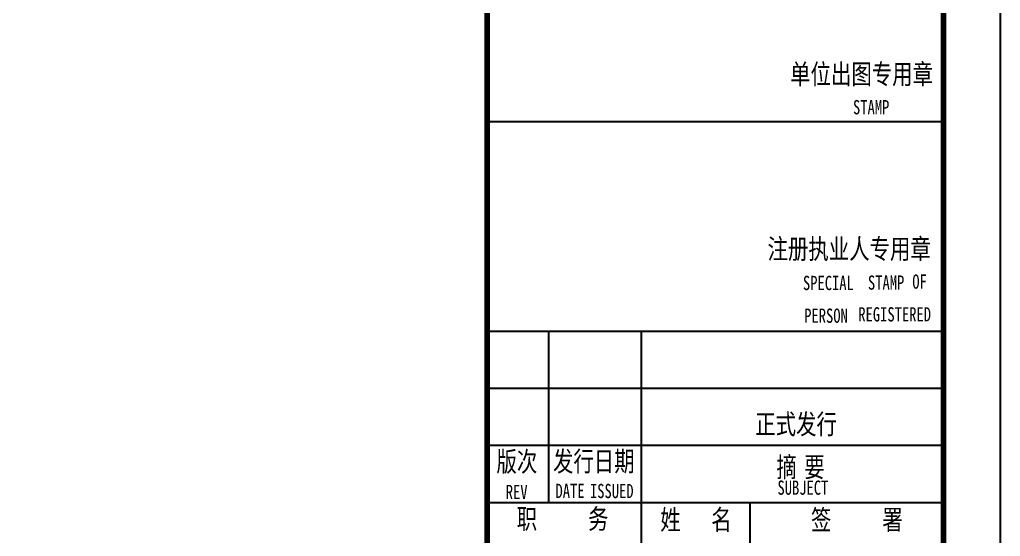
# Model space of a CAD drawing. Extents: x 28773 to 175644, y 7355 to 486294.
# Drawn here: x 158442 to 175644, y 338024 to 347082 of the extents above; entities that cross this region are included whole.
import ezdxf

# ---------------------------------------------------------------- set-up
doc = ezdxf.new("R2010")
doc.units = 0
doc.header["$LTSCALE"] = 1000
doc.header["$MEASUREMENT"] = 0
doc.layers.add('PUB_TITLE', color=7, linetype='Continuous')
doc.layers.add('TWT_TITLE', color=7, linetype='Continuous')
doc.styles.add('-宋体', font='', dxfattribs={"width": 0.8})
doc.styles.get('-宋体').set_extended_font_data('SimSun')

msp = doc.modelspace()

# ---------------------------------------------------------------- linework, layer by layer
for p, q in [((166644, 318619), (166644, 376019)), ((174620, 345291), (168668, 345291)), ((166644, 341620), (174644, 341620)), ((167725, 338620), (167725, 341620)), ((169344, 341620), (169344, 329620)), ((166644, 340620), (174644, 340620)), ((166644, 339620), (174644, 339620)), ((166644, 338620), (174644, 338620)), ((171249, 338620), (171249, 329590))]:
    msp.add_line(p, q)
at = {"const_width": 34}
for points in [[(166644, 345291), (174620, 345291)], [(166644, 341620), (174644, 341620)]]:
    msp.add_lwpolyline(points, dxfattribs=at)
at = {"layer": 'PUB_TITLE', "const_width": 100}
msp.add_lwpolyline([(166644, 376019), (174644, 376019), (174644, 318620), (166644, 318620)], close=True, dxfattribs=at)
at = {"layer": 'TWT_TITLE'}
msp.add_lwpolyline([(70544, 317619), (175644, 317619), (175644, 377019), (70544, 377019)], close=True, dxfattribs=at)
at = {"layer": 'TWT_TITLE', "const_width": 100}
msp.add_lwpolyline([(73044, 318619), (174644, 318619), (174644, 376019), (73044, 376019)], close=True, dxfattribs=at)

# ---------------------------------------------------------------- texts
at = {"style": '-宋体', "width": 0.75}
for s, height, p in [('单位出图专用章', 350, (171956, 345952)), ('STAMP', 250, (173059, 345422)), ('注册执业人专用章', 350, (171560, 342889)), ('SPECIAL', 250, (172181, 342341)), ('STAMP', 250, (173321, 342348)), ('OF', 250, (174099, 342365)), ('PERSON', 250, (172203, 341767)), ('REGISTERED', 250, (173152, 341791)), ('正式发行', 350, (171344, 339816)), ('发行日期', 350, (167797, 339164)), ('版次', 350, (166806, 339161)), ('摘', 350, (171716, 339064)), ('要', 350, (172204, 339064)), ('REV', 250, (166969, 338677)), ('DATE', 250, (167841, 338696)), ('ISSUED', 250, (168445, 338694)), ('SUBJECT', 250, (171734, 338753)), ('职     务', 350, (167161, 338156)), ('姓   名', 350, (169679, 338141)), ('签     署', 350, (172322, 338140))]:
    msp.add_text(s, height=height, dxfattribs=at).set_placement(p)

doc.saveas('drawing.dxf')
